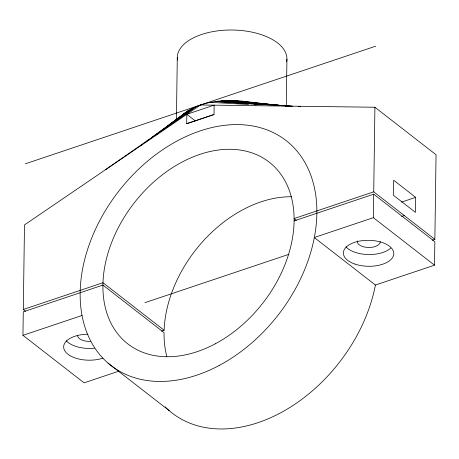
<?xml version="1.0" encoding="UTF-8"?>
<svg xmlns="http://www.w3.org/2000/svg" width="459" height="459" viewBox="0 0 459 459"><rect width="100%" height="100%" fill="white"/><g stroke="black" fill="none" stroke-linecap="round" stroke-linejoin="round"><path stroke-width="0.69" d="M118.726 371.205L84.083 382.835L22.95 335.322L23.277 311.827L102.919 285.091L164.052 332.603A115.134 81.53 -52.1 0 0 166.835 356.597M25.578 311.236L23.311 309.475L24.493 224.893L200.554 104.985L374.917 107.245L436.05 154.758L434.868 239.34L432.166 240.246M176.417 120.034L177.289 57.381M186.836 114.262L186.704 123.723L214.014 114.555L214.146 105.1L186.836 114.325L195.327 120.924M286.273 106.115L286.927 59.125M165.091 406.794A142.548 100.94 -52.1 0 0 285.303 410.208A142.548 100.94 -52.1 0 0 375.41 285.028L434.507 265.187L373.374 217.675L373.701 194.18L294.058 220.917M434.868 239.34L373.735 191.828L374.917 107.245M415.682 197.353L415.47 212.391L393.461 195.287L393.673 180.249L415.682 197.353L401.568 202.092M434.507 265.187L434.834 241.692L373.701 194.18M160.92 131.102L164.362 128.52M165.504 127.654L184.994 113.006M164.156 128.784L188.19 110.734L151.252 137.798M140.288 145.83L142.594 144.143M146.633 141.183L149.519 139.066M156.043 134.739L191.879 108.617M145.721 142.181L146.891 141.355M150.397 138.882L152.738 137.23M155.079 135.577L159.755 132.278M160.925 131.452L196.022 106.689L105.668 169.612M25.343 163.806L375.766 46.158M186.71 123.66L214.014 114.498M23.311 309.475L102.982 282.727L164.115 330.239A115.134 81.53 -52.1 0 1 291.517 196.756M373.735 191.828L294.064 218.576L296.33 220.337M22.95 335.322L82.046 315.482M373.374 217.675L314.277 237.515L375.41 285.028M144.929 302.665L288.82 254.355M401.631 216.482L404.304 215.587M161.413 331.146L164.115 330.239M210.532 102.357L248.417 104.44M254.848 104.79L256.277 104.87M292.871 106.253L215.805 101.468L257.849 104.422M298.579 106.608L300.72 106.74M291.855 106.264L221.146 100.865L266.077 104.663M267.505 104.784L268.928 104.904M290.53 106.276L226.482 100.555L266.277 104.434M267.7 104.577L270.54 104.853M273.386 105.128L275.515 105.335M283.754 105.771L231.726 100.51L263.036 103.935M285.888 105.989L288.74 106.276M264.459 104.09L267.31 104.4M269.444 104.635L271.579 104.87M274.425 105.18L275.848 105.335M241.692 101.135L282.968 105.782M285.814 106.104L287.236 106.264M108.02 363.098L169.159 410.61M181.202 116.557A54.822 28.234 0.8 0 1 249.231 102.271M177.484 60.083A54.828 28.24 0.8 0 1 232.633 30.019A54.828 28.24 0.8 0 1 286.634 61.741M390.856 248.032A25.222 12.99 0.8 0 1 367.957 254.527A25.222 12.99 0.8 0 1 345.925 246.844M380.259 241.6A11.515 5.933 0.8 0 1 368.302 247.476A11.515 5.933 0.8 0 1 357.28 240.9M102.936 358.135A25.222 12.99 0.8 0 1 64.891 350.98A25.222 12.99 0.8 0 1 87.921 334.215M94.405 348.209A25.222 12.99 0.8 0 1 66.216 340.75M90.348 341.364A11.515 5.933 0.8 0 1 77.525 335.414M215.225 343.825A115.134 81.53 -52.1 0 0 271.619 164.133A115.134 81.53 -52.1 0 0 108.628 251.05A115.134 81.53 -52.1 0 0 215.225 343.825M219.207 365.45A142.548 100.94 -52.1 0 0 289.032 142.973A142.548 100.94 -52.1 0 0 87.233 250.585A142.548 100.94 -52.1 0 0 219.207 365.45M354.876 264.063A25.222 12.99 0.8 0 0 393.77 254.223A25.222 12.99 0.8 0 0 357.108 241.618A25.222 12.99 0.8 0 0 354.876 264.063"/></g></svg>
